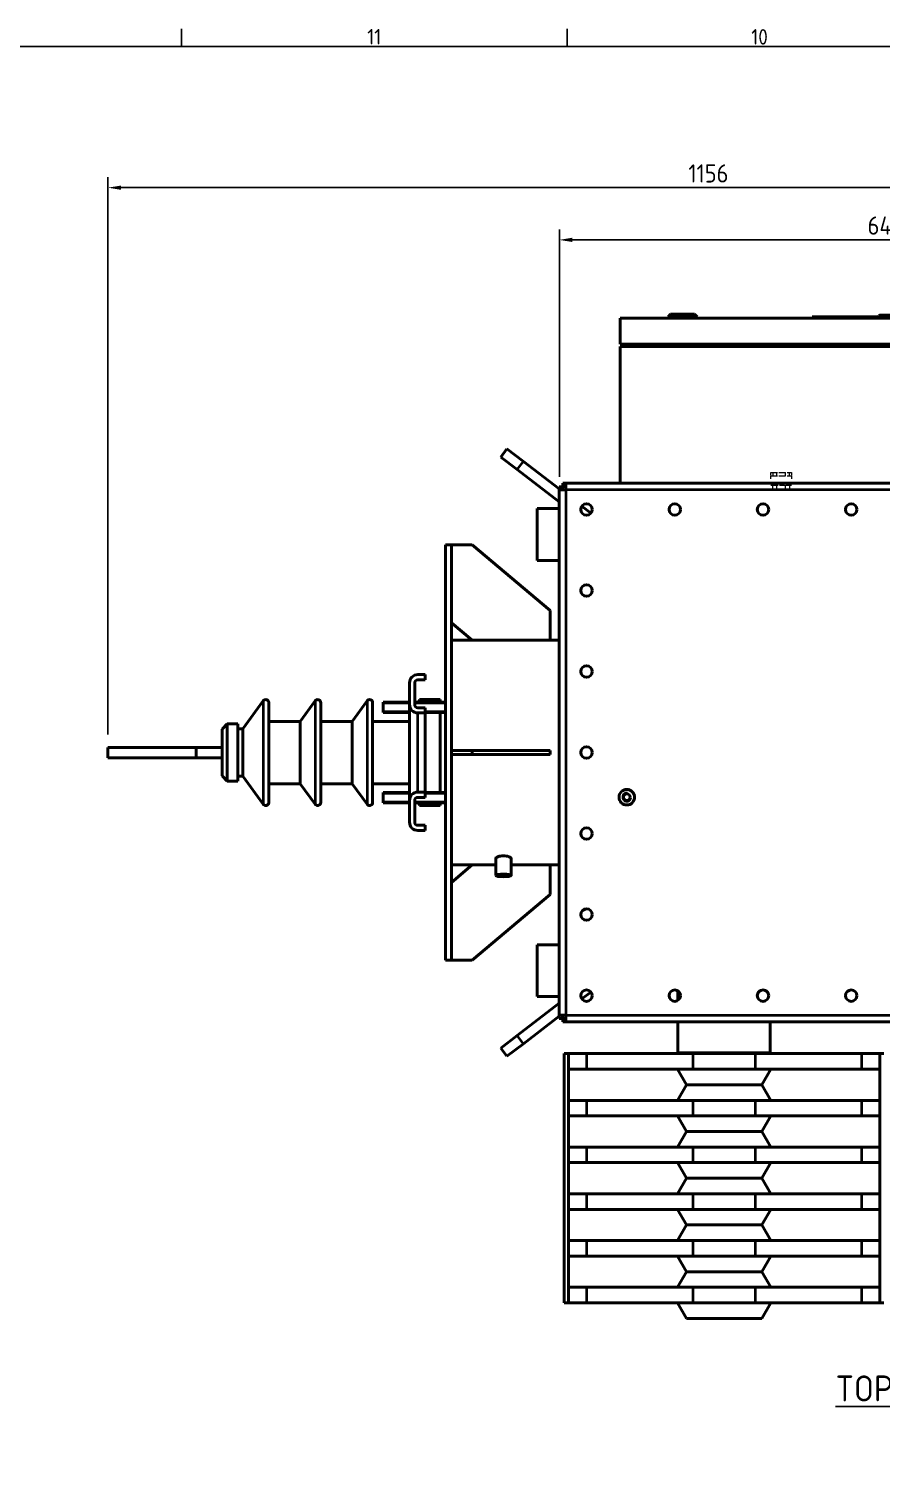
# Model space of a CAD drawing. Header units: millimetres. Extents: x 0 to 5945, y 0 to 4205.
# Drawn here: x 1711 to 2532, y 2730 to 4122 of the extents above; entities that cross this region are included whole.
import ezdxf

# ---------------------------------------------------------------- set-up
doc = ezdxf.new("R2010")
doc.units = ezdxf.units.MM
doc.header["$LTSCALE"] = 5
doc.linetypes.add('DASHED', pattern=[0.2067, 0.1654, -0.0413])
doc.layers.get('0').update_dxf_attribs({"color": 3, "lineweight": 25})
for name, color, linetype, lineweight in [('가려진 것(ISO)', 2, 'DASHED', 18), ('가려진 좁은 것(ISO)', 2, 'DASHED', 18), ('가시적인 것(ISO)', 3, 'Continuous', 40), ('가시적인 좁은 것(ISO)', 3, 'Continuous', 35), ('경계(ISO)', 7, 'Continuous', 25), ('기호(ISO)', 5, 'Continuous', 25), ('치수(ISO)', 2, 'Continuous', 25)]:
    doc.layers.add(name, color=color, linetype=linetype, lineweight=lineweight)
doc.styles.add('문자 텍스트_PSTEK_POSCO', font='isocp.shx')
doc.styles.add('치수 텍스트_PSTEK_POSCO', font='isocp.shx')
doc.dimstyles.new('치수_PSTEK_POSCO', dxfattribs={"dimscale": 5, "dimtxt": 3.5, "dimasz": 2.5, "dimexe": 2, "dimexo": 2.5, "dimgap": 1, "dimtad": 1, "dimrnd": 1e-08, "dimdsep": 46, "dimtxsty": '치수 텍스트_PSTEK_POSCO', "dimcen": 0.09, "dimdle": 10, "dimclrd": 7, "dimclre": 7, "dimclrt": 2, "dimadec": 1, "dimazin": 2, "dimtfac": 1, "dimtmove": 0, "dimatfit": 3, "dimfxl": 0, "dimtolj": 1, "dimlwd": -1, "dimlwe": -1, "dimarcsym": 0})

# ---------------------------------------------------------------- blocks, each defined once
blk = doc.blocks.new('경계 Default Border')
at = {"layer": '경계(ISO)'}
for p, q in [((371.56, 821), (371.56, 824.4)), ((445.88, 821), (445.88, 824.4))]:
    blk.add_line(p, q, dxfattribs=at)
at = {"layer": '경계(ISO)', "flags": 128}
blk.add_lwpolyline([(20, 20), (20, 821), (1169, 821), (1169, 20), (20, 20)], dxfattribs=at)
at = {"layer": '경계(ISO)', "color": 2, "char_height": 3, "attachment_point": 7, "style": '문자 텍스트_PSTEK_POSCO'}
for s, insert in [('11', (407.37, 821.4)), ('10', (481.35, 821.37))]:
    blk.add_mtext(s, dxfattribs=dict(at, insert=insert))
blk = doc.blocks.new('*D29')
at = {"layer": 'Defpoints', "color": 0, "transparency": 16777216}
for p in [(2869.3, 3918.9), (2221.9, 3678.2), (2869.3, 3678.2)]:
    blk.add_point(p, dxfattribs=at)
at = {"layer": '치수(ISO)', "color": 7, "transparency": 16777216}
for p, q in [((2221.9, 3690.7), (2221.9, 3928.9)), ((2869.3, 3690.7), (2869.3, 3928.9)), ((2234.4, 3918.9), (2856.8, 3918.9))]:
    blk.add_line(p, q, dxfattribs=at)
for points in [[(2234.4, 3921), (2234.4, 3916.9), (2221.9, 3918.9)], [(2856.8, 3921), (2856.8, 3916.9), (2869.3, 3918.9)]]:
    blk.add_solid(points, dxfattribs=at)
at = {"layer": '치수(ISO)', "color": 2, "transparency": 16777216, "insert": (2518.8, 3932.7), "char_height": 17.5, "attachment_point": 4, "style": '치수 텍스트_PSTEK_POSCO'}
blk.add_mtext('\\A1;647.4', dxfattribs=at)
blk = doc.blocks.new('*D57')
at = {"layer": 'Defpoints', "color": 0, "transparency": 16777216}
for p in [(2943.1, 3969.2), (2943.1, 3489.4), (1787.1, 3430.4)]:
    blk.add_point(p, dxfattribs=at)
at = {"layer": '치수(ISO)', "color": 7, "transparency": 16777216}
for p, q in [((1787.1, 3442.9), (1787.1, 3979.2)), ((1799.6, 3969.2), (2930.6, 3969.2)), ((2943.1, 3501.9), (2943.1, 3979.2))]:
    blk.add_line(p, q, dxfattribs=at)
for points in [[(1799.6, 3971.2), (1799.6, 3967.1), (1787.1, 3969.2)], [(2930.6, 3971.2), (2930.6, 3967.1), (2943.1, 3969.2)]]:
    blk.add_solid(points, dxfattribs=at)
at = {"layer": '치수(ISO)', "color": 2, "transparency": 16777216, "insert": (2346.2, 3982.9), "char_height": 17.5, "attachment_point": 4, "style": '치수 텍스트_PSTEK_POSCO'}
blk.add_mtext('\\A1;1156', dxfattribs=at)

msp = doc.modelspace()

# ---------------------------------------------------------------- linework, layer by layer
at = {"layer": '가려진 것(ISO)', "ltscale": 7.618686}
for p, q in [((2425.557, 3694.925), (2445.557, 3694.925)), ((2425.557, 3691.925), (2445.557, 3691.925))]:
    msp.add_line(p, q, dxfattribs=at)
at = {"layer": '가려진 것(ISO)', "ltscale": 3.49512}
for p, q in [((2425.557, 3688.925), (2425.557, 3694.925)), ((2445.557, 3694.925), (2445.557, 3688.925))]:
    msp.add_line(p, q, dxfattribs=at)
at = {"layer": '가려진 것(ISO)', "ltscale": 1.142718}
for p, q in [((2431.457, 3691.925), (2431.457, 3694.925)), ((2439.657, 3691.925), (2439.657, 3694.925)), ((2431.457, 3679.925), (2431.457, 3682.925)), ((2439.657, 3679.925), (2439.657, 3682.925))]:
    msp.add_line(p, q, dxfattribs=at)
at = {"layer": '가려진 것(ISO)', "ltscale": 1.196656}
for p, q in [((2425.557, 3682.925), (2427.557, 3682.925)), ((2443.557, 3682.925), (2445.557, 3682.925))]:
    msp.add_line(p, q, dxfattribs=at)
at = {"layer": '가려진 것(ISO)', "ltscale": 6.094929}
msp.add_line((2427.557, 3682.925), (2443.557, 3682.925), dxfattribs=at)
at = {"layer": '가려진 좁은 것(ISO)', "ltscale": 1.142718}
for p, q in [((2427.557, 3694.925), (2427.557, 3691.925)), ((2443.557, 3691.925), (2443.557, 3694.925)), ((2427.557, 3679.925), (2427.557, 3682.925)), ((2443.557, 3682.925), (2443.557, 3679.925))]:
    msp.add_line(p, q, dxfattribs=at)
at = {"layer": '가시적인 것(ISO)'}
for p, q in [((2810.557, 3843.425), (2280.557, 3843.425)), ((2280.557, 3843.425), (2280.557, 3818.425)), ((2329.057, 3847.425), (2326.557, 3844.925)), ((2354.557, 3844.925), (2326.557, 3844.925)), ((2326.557, 3843.425), (2326.557, 3844.925)), ((2329.057, 3847.425), (2352.057, 3847.425)), ((2352.057, 3847.425), (2354.557, 3844.925)), ((2354.557, 3843.425), (2354.557, 3844.925)), ((2529.676, 3844.925), (2465.557, 3844.925)), ((2465.557, 3844.925), (2465.557, 3843.425)), ((2470.557, 3844.935), (2474.565, 3844.935)), ((2470.557, 3844.925), (2470.557, 3844.935)), ((2474.565, 3844.935), (2529.678, 3844.935)), ((2474.565, 3844.925), (2474.565, 3844.935)), ((2529.977, 3846.136), (2529.304, 3843.425)), ((2530.357, 3846.425), (2529.977, 3846.136)), ((2561.137, 3846.136), (2529.977, 3846.136)), ((2560.757, 3846.425), (2530.357, 3846.425)), ((2280.557, 3818.425), (2810.557, 3818.425)), ((2280.557, 3816.425), (2810.557, 3816.425)), ((2280.557, 3684.625), (2280.557, 3816.425)), ((2288.556, 3818.425), (2288.556, 3818.147)), ((2288.821, 3816.425), (2288.559, 3818.425)), ((2301.909, 3818.005), (2289.516, 3816.425)), ((2301.854, 3818.425), (2301.909, 3818.005)), ((2304.556, 3818.425), (2304.556, 3818.14)), ((2310.557, 3818.137), (2304.556, 3818.14)), ((2310.557, 3816.425), (2310.557, 3818.425)), ((2171.444, 3717.862), (2165.369, 3709.919)), ((2171.444, 3717.862), (2187.33, 3705.712)), ((2181.255, 3697.769), (2165.369, 3709.919)), ((2221.857, 3679.303), (2187.33, 3705.712)), ((2181.255, 3697.769), (2221.857, 3666.714)), ((2225.057, 3681.325), (2221.857, 3681.325)), ((2221.857, 3678.225), (2221.857, 3681.325)), ((2221.857, 3172.625), (2221.857, 3678.225)), ((2222.714, 3678.225), (2221.857, 3678.225)), ((2228.257, 3678.225), (2222.714, 3678.225)), ((2225.057, 3681.325), (2225.057, 3678.225)), ((2225.157, 3681.425), (2225.157, 3684.625)), ((2225.157, 3684.625), (2228.257, 3684.625)), ((2228.257, 3681.425), (2225.157, 3681.425)), ((2228.057, 3678.425), (2228.057, 3678.225)), ((2228.257, 3678.425), (2228.057, 3678.425)), ((2228.257, 3684.625), (2862.857, 3684.625)), ((2228.257, 3684.625), (2228.257, 3683.767)), ((2228.257, 3683.767), (2228.257, 3678.225)), ((2252.347, 3655.983), (2243.612, 3662.664)), ((2200.557, 3660.425), (2200.557, 3610.425)), ((2221.857, 3660.425), (2200.557, 3660.425)), ((2112.057, 3625.425), (2112.057, 3225.425)), ((2118.057, 3625.425), (2112.057, 3625.425)), ((2118.057, 3625.425), (2118.057, 3625.415)), ((2138.057, 3625.425), (2118.057, 3625.425)), ((2118.057, 3427.425), (2118.057, 3625.415)), ((2213.057, 3562.237), (2138.057, 3625.425)), ((2200.557, 3610.425), (2221.857, 3610.425)), ((2118.057, 3550.425), (2138.057, 3533.575)), ((2213.057, 3533.575), (2213.057, 3562.237)), ((2138.057, 3533.575), (2118.057, 3533.575)), ((2138.057, 3533.575), (2213.057, 3533.575)), ((2221.857, 3533.575), (2213.057, 3533.575)), ((2085.593, 3500.425), (2092.593, 3500.425)), ((2092.593, 3495.425), (2085.593, 3495.425)), ((2092.593, 3500.425), (2092.593, 3495.425)), ((2077.593, 3471.562), (2077.593, 3492.425)), ((2082.593, 3492.425), (2082.593, 3471.562)), ((1917.057, 3448.248), (1936.63, 3475.188)), ((1942.057, 3473.425), (1942.057, 3377.425)), ((1972.271, 3455.425), (1986.63, 3475.188)), ((1992.057, 3473.425), (1992.057, 3377.425)), ((2022.271, 3455.425), (2036.63, 3475.188)), ((2042.057, 3473.425), (2042.057, 3377.425)), ((2052.057, 3473.912), (2052.057, 3463.912)), ((2077.593, 3473.912), (2052.057, 3473.912)), ((2077.593, 3379.288), (2077.593, 3471.562)), ((2112.057, 3473.912), (2082.593, 3473.912)), ((2085.593, 3468.562), (2092.593, 3468.562)), ((2086.523, 3473.912), (2087.057, 3476.425)), ((2087.057, 3476.425), (2087.057, 3473.912)), ((2107.057, 3476.425), (2087.057, 3476.425)), ((2092.593, 3468.562), (2092.593, 3463.562)), ((2107.057, 3476.425), (2107.057, 3473.912)), ((1897.057, 3447.925), (1902.057, 3452.925)), ((1902.057, 3452.925), (1902.057, 3397.925)), ((1912.057, 3452.925), (1902.057, 3452.925)), ((1912.057, 3452.925), (1912.057, 3397.925)), ((1972.271, 3455.425), (1942.057, 3455.425)), ((1972.271, 3455.425), (1972.271, 3395.425)), ((2022.271, 3455.425), (1992.057, 3455.425)), ((2022.271, 3455.425), (2022.271, 3395.425)), ((2077.593, 3455.425), (2042.057, 3455.425)), ((2077.593, 3463.912), (2052.057, 3463.912)), ((2092.593, 3463.562), (2085.593, 3463.562)), ((2112.057, 3463.912), (2092.593, 3463.912)), ((2092.593, 3387.288), (2092.593, 3463.562)), ((2107.057, 3463.912), (2107.057, 3386.938)), ((1897.057, 3447.925), (1897.057, 3402.925)), ((1917.057, 3448.248), (1912.057, 3448.248)), ((1917.057, 3448.248), (1917.057, 3402.601)), ((1787.057, 3430.425), (1872.057, 3430.425)), ((1787.057, 3420.425), (1787.057, 3430.425)), ((1872.057, 3430.425), (1897.057, 3430.425)), ((1872.057, 3420.425), (1872.057, 3430.425)), ((2118.057, 3425.425), (2118.057, 3427.425)), ((2118.057, 3427.425), (2138.057, 3427.425)), ((2118.057, 3423.425), (2118.057, 3425.425)), ((2138.057, 3427.425), (2213.057, 3427.425)), ((2138.057, 3427.425), (2138.057, 3423.425)), ((2213.057, 3427.425), (2213.057, 3423.425)), ((1872.057, 3420.425), (1787.057, 3420.425)), ((1897.057, 3420.425), (1872.057, 3420.425)), ((2118.057, 3225.435), (2118.057, 3423.425)), ((2138.057, 3423.425), (2118.057, 3423.425)), ((2213.057, 3423.425), (2138.057, 3423.425)), ((1897.057, 3402.925), (1902.057, 3397.925)), ((1912.057, 3397.925), (1902.057, 3397.925)), ((1917.057, 3402.601), (1912.057, 3402.601)), ((1917.057, 3402.601), (1936.63, 3375.661)), ((1972.271, 3395.425), (1942.057, 3395.425)), ((1972.271, 3395.425), (1986.63, 3375.661)), ((2022.271, 3395.425), (1992.057, 3395.425)), ((2022.271, 3395.425), (2036.63, 3375.661)), ((2077.593, 3395.425), (2042.057, 3395.425)), ((2052.057, 3386.938), (2052.057, 3376.938)), ((2077.593, 3386.938), (2052.057, 3386.938)), ((2085.593, 3387.288), (2092.593, 3387.288)), ((2092.593, 3387.288), (2092.593, 3382.288)), ((2112.057, 3386.938), (2092.593, 3386.938)), ((2077.593, 3376.938), (2052.057, 3376.938)), ((2077.593, 3358.425), (2077.593, 3379.288)), ((2082.593, 3379.288), (2082.593, 3358.425)), ((2112.057, 3376.938), (2082.593, 3376.938)), ((2092.593, 3382.288), (2085.593, 3382.288)), ((2086.523, 3376.938), (2087.057, 3374.425)), ((2087.057, 3376.938), (2087.057, 3374.425)), ((2107.057, 3374.425), (2087.057, 3374.425)), ((2107.057, 3376.938), (2107.057, 3374.425)), ((2085.593, 3355.425), (2092.593, 3355.425)), ((2092.593, 3355.425), (2092.593, 3350.425)), ((2092.593, 3350.425), (2085.593, 3350.425)), ((2138.057, 3317.275), (2118.057, 3300.425)), ((2138.057, 3317.275), (2118.057, 3317.275)), ((2160.557, 3317.275), (2138.057, 3317.275)), ((2160.557, 3307.139), (2160.557, 3323.273)), ((2175.557, 3307.139), (2175.557, 3323.273)), ((2213.057, 3317.275), (2175.557, 3317.275)), ((2213.057, 3288.612), (2213.057, 3317.275)), ((2221.857, 3317.275), (2213.057, 3317.275)), ((2138.057, 3225.425), (2213.057, 3288.612)), ((2200.557, 3240.425), (2200.557, 3190.425)), ((2221.857, 3240.425), (2200.557, 3240.425)), ((2118.057, 3225.425), (2112.057, 3225.425)), ((2118.057, 3225.435), (2118.057, 3225.425)), ((2118.057, 3225.425), (2138.057, 3225.425)), ((2221.857, 3190.425), (2200.557, 3190.425)), ((2252.347, 3194.866), (2243.612, 3188.185)), ((2336.007, 3186.783), (2336.007, 3196.067)), ((2181.255, 3153.081), (2221.857, 3184.136)), ((2221.857, 3171.546), (2187.33, 3145.138)), ((2221.857, 3172.625), (2222.714, 3172.625)), ((2221.857, 3169.525), (2221.857, 3172.625)), ((2225.057, 3169.525), (2221.857, 3169.525)), ((2222.714, 3172.625), (2228.257, 3172.625)), ((2225.057, 3172.625), (2225.057, 3169.525)), ((2225.157, 3169.425), (2228.257, 3169.425)), ((2225.157, 3169.425), (2225.157, 3166.225)), ((2228.257, 3166.225), (2225.157, 3166.225)), ((2228.057, 3172.625), (2228.057, 3172.425)), ((2228.057, 3172.425), (2228.257, 3172.425)), ((2228.257, 3172.625), (2228.257, 3167.082)), ((2228.257, 3167.082), (2228.257, 3166.225)), ((2862.857, 3166.225), (2228.257, 3166.225)), ((2336.007, 3136.404), (2336.007, 3166.225)), ((2425.107, 3136.404), (2425.107, 3166.225)), ((2165.369, 3140.93), (2181.255, 3153.081)), ((2165.369, 3140.93), (2171.444, 3132.987)), ((2187.33, 3145.138), (2171.444, 3132.987)), ((2230.557, 3135.625), (2226.557, 3135.625)), ((2226.557, 2895.625), (2226.557, 3135.625)), ((2248.039, 3135.625), (2230.557, 3135.625)), ((2230.557, 3135.625), (2230.557, 3120.625)), ((2248.039, 3135.625), (2350.486, 3135.625)), ((2336.007, 3136.404), (2335.557, 3135.625)), ((2336.007, 3136.404), (2425.107, 3136.404)), ((2410.628, 3135.625), (2350.486, 3135.625)), ((2410.628, 3135.625), (2513.075, 3135.625)), ((2425.107, 3136.404), (2425.557, 3135.625)), ((2530.557, 3135.625), (2513.075, 3135.625)), ((2530.557, 3135.625), (2530.557, 3120.625)), ((2530.557, 3135.625), (2534.557, 3135.625)), ((2230.557, 3120.625), (2248.039, 3120.625)), ((2230.557, 3120.625), (2230.557, 3090.625)), ((2350.486, 3120.625), (2248.039, 3120.625)), ((2344.217, 3105.625), (2335.557, 3120.625)), ((2350.486, 3120.625), (2410.628, 3120.625)), ((2513.075, 3120.625), (2410.628, 3120.625)), ((2416.897, 3105.625), (2425.557, 3120.625)), ((2513.075, 3120.625), (2530.557, 3120.625)), ((2530.557, 3120.625), (2530.557, 3090.625)), ((2344.217, 3105.625), (2335.557, 3090.625)), ((2344.217, 3105.625), (2416.897, 3105.625)), ((2416.897, 3105.625), (2425.557, 3090.625)), ((2248.039, 3090.625), (2230.557, 3090.625)), ((2230.557, 3090.625), (2230.557, 3075.625)), ((2248.039, 3090.625), (2350.486, 3090.625)), ((2410.628, 3090.625), (2350.486, 3090.625)), ((2410.628, 3090.625), (2513.075, 3090.625)), ((2530.557, 3090.625), (2513.075, 3090.625)), ((2530.557, 3090.625), (2530.557, 3075.625)), ((2230.557, 3075.625), (2248.039, 3075.625)), ((2230.557, 3075.625), (2230.557, 3045.625)), ((2350.486, 3075.625), (2248.039, 3075.625)), ((2344.217, 3060.625), (2335.557, 3075.625)), ((2350.486, 3075.625), (2410.628, 3075.625)), ((2513.075, 3075.625), (2410.628, 3075.625)), ((2416.897, 3060.625), (2425.557, 3075.625)), ((2513.075, 3075.625), (2530.557, 3075.625)), ((2530.557, 3075.625), (2530.557, 3045.625)), ((2344.217, 3060.625), (2335.557, 3045.625)), ((2344.217, 3060.625), (2416.897, 3060.625)), ((2416.897, 3060.625), (2425.557, 3045.625)), ((2248.039, 3045.625), (2230.557, 3045.625)), ((2230.557, 3045.625), (2230.557, 3030.625)), ((2248.039, 3045.625), (2350.486, 3045.625)), ((2410.628, 3045.625), (2350.486, 3045.625)), ((2410.628, 3045.625), (2513.075, 3045.625)), ((2530.557, 3045.625), (2513.075, 3045.625)), ((2530.557, 3045.625), (2530.557, 3030.625)), ((2230.557, 3030.625), (2248.039, 3030.625)), ((2230.557, 3030.625), (2230.557, 3000.625)), ((2350.486, 3030.625), (2248.039, 3030.625)), ((2344.217, 3015.625), (2335.557, 3030.625)), ((2350.486, 3030.625), (2410.628, 3030.625)), ((2513.075, 3030.625), (2410.628, 3030.625)), ((2416.897, 3015.625), (2425.557, 3030.625)), ((2513.075, 3030.625), (2530.557, 3030.625)), ((2530.557, 3030.625), (2530.557, 3000.625)), ((2344.217, 3015.625), (2335.557, 3000.625)), ((2344.217, 3015.625), (2416.897, 3015.625)), ((2416.897, 3015.625), (2425.557, 3000.625)), ((2248.039, 3000.625), (2230.557, 3000.625)), ((2230.557, 3000.625), (2230.557, 2985.625)), ((2248.039, 3000.625), (2350.486, 3000.625)), ((2410.628, 3000.625), (2350.486, 3000.625)), ((2410.628, 3000.625), (2513.075, 3000.625)), ((2530.557, 3000.625), (2513.075, 3000.625)), ((2530.557, 3000.625), (2530.557, 2985.625)), ((2230.557, 2985.625), (2248.039, 2985.625)), ((2230.557, 2985.625), (2230.557, 2955.625)), ((2350.486, 2985.625), (2248.039, 2985.625)), ((2344.217, 2970.625), (2335.557, 2985.625)), ((2350.486, 2985.625), (2410.628, 2985.625)), ((2513.075, 2985.625), (2410.628, 2985.625)), ((2416.897, 2970.625), (2425.557, 2985.625)), ((2513.075, 2985.625), (2530.557, 2985.625)), ((2530.557, 2985.625), (2530.557, 2955.625)), ((2344.217, 2970.625), (2335.557, 2955.625)), ((2344.217, 2970.625), (2416.897, 2970.625)), ((2416.897, 2970.625), (2425.557, 2955.625)), ((2248.039, 2955.625), (2230.557, 2955.625)), ((2230.557, 2955.625), (2230.557, 2940.625)), ((2248.039, 2955.625), (2350.486, 2955.625)), ((2410.628, 2955.625), (2350.486, 2955.625)), ((2410.628, 2955.625), (2513.075, 2955.625)), ((2530.557, 2955.625), (2513.075, 2955.625)), ((2530.557, 2955.625), (2530.557, 2940.625)), ((2230.557, 2940.625), (2248.039, 2940.625)), ((2230.557, 2940.625), (2230.557, 2910.625)), ((2350.486, 2940.625), (2248.039, 2940.625)), ((2344.217, 2925.625), (2335.557, 2940.625)), ((2350.486, 2940.625), (2410.628, 2940.625)), ((2513.075, 2940.625), (2410.628, 2940.625)), ((2416.897, 2925.625), (2425.557, 2940.625)), ((2513.075, 2940.625), (2530.557, 2940.625)), ((2530.557, 2940.625), (2530.557, 2910.625)), ((2344.217, 2925.625), (2335.557, 2910.625)), ((2344.217, 2925.625), (2416.897, 2925.625)), ((2416.897, 2925.625), (2425.557, 2910.625)), ((2248.039, 2910.625), (2230.557, 2910.625)), ((2230.557, 2910.625), (2230.557, 2895.625)), ((2248.039, 2910.625), (2350.486, 2910.625)), ((2410.628, 2910.625), (2350.486, 2910.625)), ((2410.628, 2910.625), (2513.075, 2910.625)), ((2530.557, 2910.625), (2513.075, 2910.625)), ((2530.557, 2910.625), (2530.557, 2895.625)), ((2230.557, 2895.625), (2226.557, 2895.625)), ((2230.557, 2895.625), (2248.039, 2895.625)), ((2350.486, 2895.625), (2248.039, 2895.625)), ((2344.217, 2880.625), (2335.557, 2895.625)), ((2350.486, 2895.625), (2410.628, 2895.625)), ((2513.075, 2895.625), (2410.628, 2895.625)), ((2416.897, 2880.625), (2425.557, 2895.625)), ((2513.075, 2895.625), (2530.557, 2895.625)), ((2530.557, 2895.625), (2534.557, 2895.625)), ((2344.217, 2880.625), (2416.897, 2880.625))]:
    msp.add_line(p, q, dxfattribs=at)
for centre, radius in [((2248.057, 3659.425), 5.5), ((2333.057, 3659.425), 5.5), ((2418.057, 3659.425), 5.5), ((2503.057, 3659.425), 5.5), ((2248.057, 3581.425), 5.5), ((2248.057, 3503.425), 5.5), ((2248.057, 3425.425), 5.5), ((2286.857, 3382.425), 7.5), ((2286.857, 3382.425), 3.324), ((2248.057, 3347.425), 5.5), ((2248.057, 3269.425), 5.5), ((2248.057, 3191.425), 5.5), ((2333.057, 3191.425), 5.5), ((2418.057, 3191.425), 5.5), ((2503.057, 3191.425), 5.5)]:
    msp.add_circle(centre, radius, dxfattribs=at)
for centre, radius, start, end in [((2248.118, 3581.425), 5.5, 90.318832, 269.681168), ((2248.118, 3503.425), 5.5, 90.318832, 269.681168), ((2085.593, 3492.425), 8, 90, 180), ((2085.593, 3492.425), 3, 90, 180), ((1939.057, 3473.425), 3, 0, 144), ((1989.057, 3473.425), 3, 0, 144), ((2039.057, 3473.425), 3, 0, 144), ((2085.593, 3471.562), 8, 180, 270), ((2085.593, 3471.562), 3, 180, 270), ((2085.593, 3379.288), 8, 90, 180), ((1939.057, 3377.425), 3, 216, 0), ((1989.057, 3377.425), 3, 216, 0), ((2039.057, 3377.425), 3, 216, 0), ((2085.593, 3379.288), 3, 90, 180), ((2085.593, 3358.425), 8, 180, 270), ((2085.593, 3358.425), 3, 180, 270), ((2248.118, 3347.425), 5.5, 90.318832, 269.681168), ((2248.118, 3269.425), 5.5, 90.318832, 269.681168)]:
    msp.add_arc(centre, radius, start, end, dxfattribs=at)
for major_axis in [(-7.5, 0), (-3.323, 0)]:
    msp.add_ellipse((2168.057, 3307.139), major_axis=major_axis, ratio=0.17364818, dxfattribs=at)
for points in [[(2288.596, 3818.138), (2288.583, 3818.144), (2288.569, 3818.147), (2288.556, 3818.147)], [(2304.556, 3818.14), (2303.671, 3818.14), (2302.787, 3818.095), (2301.909, 3818.005)]]:
    msp.add_open_spline(points, degree=3, dxfattribs=at)
msp.add_open_spline([(2160.557, 3323.273), (2160.557, 3323.587), (2160.745, 3323.935), (2161.51, 3324.599), (2162.086, 3324.916), (2163.415, 3325.426), (2164.256, 3325.654), (2166.103, 3325.96), (2167.11, 3326.038), (2168.999, 3326.038), (2170.001, 3325.961), (2171.842, 3325.657), (2172.68, 3325.431), (2174.014, 3324.923), (2174.595, 3324.605), (2175.367, 3323.938), (2175.557, 3323.588), (2175.557, 3323.273)], degree=3, knots=[1.13503586, 1.13503586, 1.13503586, 1.13503586, 1.42139597, 1.42139597, 1.70775607, 1.70775607, 1.99171181, 1.99171181, 2.27566754, 2.27566754, 2.55823285, 2.55823285, 2.84079817, 2.84079817, 3.12854729, 3.12854729, 3.41629642, 3.41629642, 3.41629642, 3.41629642], dxfattribs=at)
at = {"layer": '가시적인 좁은 것(ISO)'}
for p, q in [((2181.255, 3697.769), (2187.33, 3705.712)), ((2862.857, 3678.225), (2228.257, 3678.225)), ((2228.257, 3678.225), (2228.257, 3172.625)), ((1936.63, 3475.188), (1936.63, 3375.661)), ((1986.63, 3475.188), (1986.63, 3375.661)), ((2036.63, 3475.188), (2036.63, 3375.661)), ((2077.593, 3473.015), (2052.057, 3473.015)), ((2112.057, 3473.015), (2082.593, 3473.015)), ((2052.057, 3464.809), (2077.593, 3464.809)), ((2085.593, 3387.288), (2085.593, 3463.562)), ((2092.593, 3464.809), (2112.057, 3464.809)), ((2077.593, 3386.041), (2052.057, 3386.041)), ((2112.057, 3386.041), (2092.593, 3386.041)), ((2052.057, 3377.835), (2077.593, 3377.835)), ((2082.593, 3377.835), (2112.057, 3377.835)), ((2228.257, 3172.625), (2862.857, 3172.625)), ((2187.33, 3145.138), (2181.255, 3153.081)), ((2248.039, 3135.625), (2248.039, 3120.625)), ((2350.486, 3135.625), (2350.486, 3120.625)), ((2410.628, 3135.625), (2410.628, 3120.625)), ((2513.075, 3135.625), (2513.075, 3120.625)), ((2248.039, 3090.625), (2248.039, 3075.625)), ((2350.486, 3090.625), (2350.486, 3075.625)), ((2410.628, 3090.625), (2410.628, 3075.625)), ((2513.075, 3090.625), (2513.075, 3075.625)), ((2248.039, 3045.625), (2248.039, 3030.625)), ((2350.486, 3045.625), (2350.486, 3030.625)), ((2410.628, 3045.625), (2410.628, 3030.625)), ((2513.075, 3045.625), (2513.075, 3030.625)), ((2248.039, 3000.625), (2248.039, 2985.625)), ((2350.486, 3000.625), (2350.486, 2985.625)), ((2410.628, 3000.625), (2410.628, 2985.625)), ((2513.075, 3000.625), (2513.075, 2985.625)), ((2248.039, 2955.625), (2248.039, 2940.625)), ((2350.486, 2955.625), (2350.486, 2940.625)), ((2410.628, 2955.625), (2410.628, 2940.625)), ((2513.075, 2955.625), (2513.075, 2940.625)), ((2248.039, 2910.625), (2248.039, 2895.625)), ((2350.486, 2910.625), (2350.486, 2895.625)), ((2410.628, 2910.625), (2410.628, 2895.625)), ((2513.075, 2910.625), (2513.075, 2895.625))]:
    msp.add_line(p, q, dxfattribs=at)
msp.add_arc((2286.857, 3382.425), 4, 80, 350, dxfattribs=at)

# ---------------------------------------------------------------- block references
at = {"xscale": 5, "yscale": 5, "zscale": 5}
msp.add_blockref('경계 Default Border', (0, 0), dxfattribs=at)

# ---------------------------------------------------------------- texts
at = {"layer": '기호(ISO)', "color": 2, "insert": (2557.149, 2813.288), "char_height": 25, "width": 625.93245, "attachment_point": 5, "style": '문자 텍스트_PSTEK_POSCO'}
msp.add_mtext('{\\fISOCP|b0|i0;\\H25.0000;\\LTOP VIEW}', dxfattribs=at)

# ---------------------------------------------------------------- dimensions: what is measured, and where the dimension line sits
at = {"layer": '치수(ISO)', "color": 7}
dim = msp.add_linear_dim(base=(2943.057, 3969.153), p1=(1787.057, 3430.425), p2=(2943.057, 3489.425), angle=180, dimstyle='치수_PSTEK_POSCO', override={"dimdec": 2, "dimtp": 0, "dimtm": 0, "dimtdec": 2, "dimtofl": 0, "dimatfit": 1}, dxfattribs=at)
dim.commit()
dim.dimension.update_dxf_attribs({"geometry": '*D57', "text_midpoint": (2365.057, 3969.153), "dimtype": 160})
dim = msp.add_linear_dim(base=(2869.257, 3918.934), p1=(2221.857, 3678.225), p2=(2869.257, 3678.225), dimstyle='치수_PSTEK_POSCO', override={"dimdec": 2, "dimtp": 0, "dimtm": 0, "dimtdec": 2, "dimtofl": 0, "dimatfit": 1}, dxfattribs=at)
dim.commit()
dim.dimension.update_dxf_attribs({"geometry": '*D29', "text_midpoint": (2545.557, 3918.934), "dimtype": 160})

doc.saveas('drawing.dxf')
